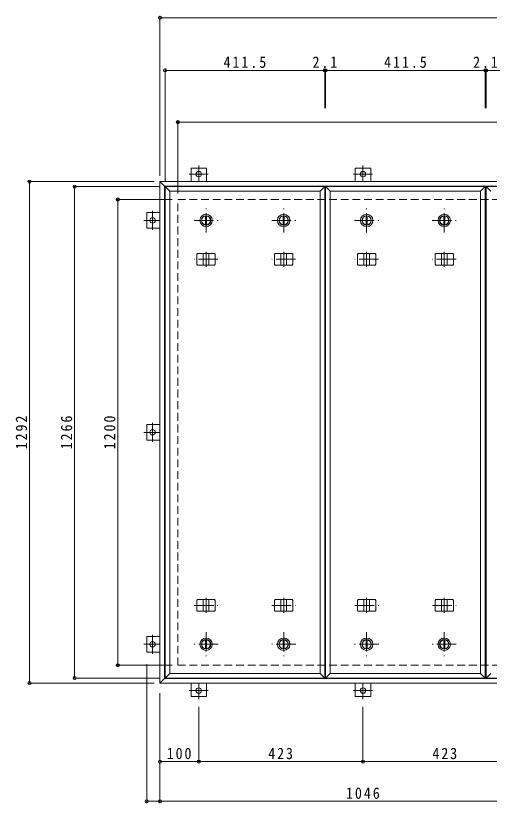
# Model space of a CAD drawing. Units: millimetres at full size, sheet at 1:10. Extents: x -2620 to 2671, y -1958 to 1823.
# Drawn here: x -2494 to -1275, y -237 to 1792 of the extents above; entities that cross this region are included whole.
import ezdxf

# ---------------------------------------------------------------- set-up
doc = ezdxf.new("R2010")
doc.units = ezdxf.units.MM
doc.header["$LTSCALE"] = 10
doc.header["$PDMODE"] = 32
doc.header["$PDSIZE"] = 8
doc.linetypes.add('CHAIN1', pattern=[8, 5, -1, 1, -1])
doc.linetypes.add('DASHED2', pattern=[3, 2, -1])
for name, color, linetype, lineweight in [('C-1', 2, 'DASHED2', 9), ('C-2', 3, 'Continuous', 9), ('C-3', 4, 'Continuous', 9), ('C-C', 2, 'Continuous', 9), ('C-E', 3, 'Continuous', 9), ('C-F', 7, 'Continuous', 9)]:
    doc.layers.add(name, color=color, linetype=linetype, lineweight=lineweight)
doc.styles.add('ＭＳ ゴシック', font='')
doc.styles.get('ＭＳ ゴシック').set_extended_font_data('MS Gothic')

msp = doc.modelspace()

# ---------------------------------------------------------------- linework, layer by layer
at = {"layer": 'C-1'}
for p, q in [((-2076.96, 118.84), (-2076.96, 1318.84)), ((-2076.96, 1318.84), (-76.96, 1318.84)), ((-76.96, 118.84), (-2076.96, 118.84))]:
    msp.add_line(p, q, dxfattribs=at)
at = {"layer": 'C-2'}
for p, q in [((-2109.96, 1351.84), (-2109.96, 85.84)), ((-2097.96, 1339.84), (-2097.96, 97.84)), ((-1710.46, 1339.84), (-1710.46, 97.84)), ((-1698.46, 1351.84), (-1698.46, 85.84)), ((-1696.33, 1351.84), (-1696.33, 85.84)), ((-1684.33, 1339.84), (-1684.33, 97.84)), ((-1296.83, 1339.84), (-1296.83, 97.84)), ((-1284.83, 1351.84), (-1284.83, 85.84)), ((-1282.71, 1351.84), (-1282.71, 85.84))]:
    msp.add_line(p, q, dxfattribs=at)
for points in [[(-2097.96, 1339.84), (-2109.96, 1351.84), (-1698.46, 1351.84)], [(-2097.96, 1339.84), (-1710.46, 1339.84), (-1698.46, 1351.84)], [(-1684.33, 1339.84), (-1696.33, 1351.84), (-1284.83, 1351.84)], [(-1684.33, 1339.84), (-1296.83, 1339.84), (-1284.83, 1351.84)], [(-1270.71, 1339.84), (-1282.71, 1351.84), (-871.21, 1351.84)], [(-2097.96, 97.84), (-2109.96, 85.84), (-1698.46, 85.84)], [(-2097.96, 97.84), (-1710.46, 97.84), (-1698.46, 85.84)], [(-1684.33, 97.84), (-1696.33, 85.84), (-1284.83, 85.84)], [(-1684.33, 97.84), (-1296.83, 97.84), (-1284.83, 85.84)], [(-1270.71, 97.84), (-1282.71, 85.84), (-871.21, 85.84)]]:
    msp.add_lwpolyline(points, dxfattribs=at)
at = {"layer": 'C-3', "color": 2}
for p, q in [((-2122.96, 1364.84), (-2110.96, 1352.84)), ((-2122.96, 72.84), (-2122.96, 1364.84)), ((-2122.96, 1364.84), (-30.96, 1364.84)), ((-2110.96, 84.84), (-2110.96, 1352.84)), ((-2110.96, 1352.84), (-42.96, 1352.84)), ((-2110.96, 84.84), (-2122.96, 72.84)), ((-42.96, 84.84), (-2110.96, 84.84)), ((-30.96, 72.84), (-2122.96, 72.84))]:
    msp.add_line(p, q, dxfattribs=at)
at = {"layer": 'C-3'}
for p, q in [((-2028.04, 1177.84), (-2026.31, 1179.84)), ((-2028.04, 1151.84), (-2028.04, 1177.84)), ((-2027.64, 1177.84), (-2028.04, 1177.84)), ((-2027.64, 1177.84), (-2025.91, 1179.84)), ((-2027.64, 1151.84), (-2027.64, 1177.84)), ((-1982.11, 1179.84), (-2026.31, 1179.84)), ((-2011.71, 1149.84), (-2011.71, 1179.84)), ((-1996.71, 1149.84), (-1996.71, 1179.84)), ((-1980.77, 1177.84), (-1982.51, 1179.84)), ((-1980.37, 1177.84), (-1982.11, 1179.84)), ((-1980.77, 1151.84), (-1980.77, 1177.84)), ((-1980.77, 1177.84), (-1980.37, 1177.84)), ((-1980.37, 1151.84), (-1980.37, 1177.84)), ((-1828.04, 1177.84), (-1826.31, 1179.84)), ((-1828.04, 1151.84), (-1828.04, 1177.84)), ((-1827.64, 1177.84), (-1828.04, 1177.84)), ((-1827.64, 1177.84), (-1825.91, 1179.84)), ((-1827.64, 1151.84), (-1827.64, 1177.84)), ((-1782.11, 1179.84), (-1826.31, 1179.84)), ((-1811.71, 1149.84), (-1811.71, 1179.84)), ((-1796.71, 1149.84), (-1796.71, 1179.84)), ((-1780.77, 1177.84), (-1782.51, 1179.84)), ((-1780.37, 1177.84), (-1782.11, 1179.84)), ((-1780.77, 1151.84), (-1780.77, 1177.84)), ((-1780.77, 1177.84), (-1780.37, 1177.84)), ((-1780.37, 1151.84), (-1780.37, 1177.84)), ((-1614.42, 1177.84), (-1612.69, 1179.84)), ((-1614.42, 1151.84), (-1614.42, 1177.84)), ((-1614.02, 1177.84), (-1614.42, 1177.84)), ((-1614.02, 1177.84), (-1612.29, 1179.84)), ((-1614.02, 1151.84), (-1614.02, 1177.84)), ((-1568.48, 1179.84), (-1612.69, 1179.84)), ((-1598.08, 1149.84), (-1598.08, 1179.84)), ((-1583.08, 1149.84), (-1583.08, 1179.84)), ((-1567.15, 1177.84), (-1568.88, 1179.84)), ((-1566.75, 1177.84), (-1568.48, 1179.84)), ((-1567.15, 1151.84), (-1567.15, 1177.84)), ((-1567.15, 1177.84), (-1566.75, 1177.84)), ((-1566.75, 1151.84), (-1566.75, 1177.84)), ((-1414.42, 1177.84), (-1412.69, 1179.84)), ((-1414.42, 1151.84), (-1414.42, 1177.84)), ((-1414.02, 1177.84), (-1414.42, 1177.84)), ((-1414.02, 1177.84), (-1412.29, 1179.84)), ((-1414.02, 1151.84), (-1414.02, 1177.84)), ((-1368.48, 1179.84), (-1412.69, 1179.84)), ((-1398.08, 1149.84), (-1398.08, 1179.84)), ((-1383.08, 1149.84), (-1383.08, 1179.84)), ((-1367.15, 1177.84), (-1368.88, 1179.84)), ((-1366.75, 1177.84), (-1368.48, 1179.84)), ((-1367.15, 1151.84), (-1367.15, 1177.84)), ((-1367.15, 1177.84), (-1366.75, 1177.84)), ((-1366.75, 1151.84), (-1366.75, 1177.84)), ((-2028.04, 1151.84), (-2026.31, 1149.84)), ((-2027.64, 1151.84), (-2028.04, 1151.84)), ((-2027.64, 1151.84), (-2025.91, 1149.84)), ((-2026.31, 1149.84), (-1982.11, 1149.84)), ((-1980.77, 1151.84), (-1982.51, 1149.84)), ((-1980.37, 1151.84), (-1982.11, 1149.84)), ((-1980.77, 1151.84), (-1980.37, 1151.84)), ((-1828.04, 1151.84), (-1826.31, 1149.84)), ((-1827.64, 1151.84), (-1828.04, 1151.84)), ((-1827.64, 1151.84), (-1825.91, 1149.84)), ((-1826.31, 1149.84), (-1782.11, 1149.84)), ((-1780.77, 1151.84), (-1782.51, 1149.84)), ((-1780.37, 1151.84), (-1782.11, 1149.84)), ((-1780.77, 1151.84), (-1780.37, 1151.84)), ((-1614.42, 1151.84), (-1612.69, 1149.84)), ((-1614.02, 1151.84), (-1614.42, 1151.84)), ((-1614.02, 1151.84), (-1612.29, 1149.84)), ((-1612.69, 1149.84), (-1568.48, 1149.84)), ((-1567.15, 1151.84), (-1568.88, 1149.84)), ((-1566.75, 1151.84), (-1568.48, 1149.84)), ((-1567.15, 1151.84), (-1566.75, 1151.84)), ((-1414.42, 1151.84), (-1412.69, 1149.84)), ((-1414.02, 1151.84), (-1414.42, 1151.84)), ((-1414.02, 1151.84), (-1412.29, 1149.84)), ((-1412.69, 1149.84), (-1368.48, 1149.84)), ((-1367.15, 1151.84), (-1368.88, 1149.84)), ((-1366.75, 1151.84), (-1368.48, 1149.84)), ((-1367.15, 1151.84), (-1366.75, 1151.84)), ((-2028.04, 285.84), (-2026.31, 287.84)), ((-2027.64, 285.84), (-2028.04, 285.84)), ((-2028.04, 285.84), (-2028.04, 259.84)), ((-2027.64, 285.84), (-2025.91, 287.84)), ((-2027.64, 285.84), (-2027.64, 259.84)), ((-1982.11, 287.84), (-2026.31, 287.84)), ((-2011.71, 287.84), (-2011.71, 257.84)), ((-1996.71, 287.84), (-1996.71, 257.84)), ((-1980.77, 285.84), (-1982.51, 287.84)), ((-1980.37, 285.84), (-1982.11, 287.84)), ((-1980.77, 285.84), (-1980.37, 285.84)), ((-1980.77, 285.84), (-1980.77, 259.84)), ((-1980.37, 285.84), (-1980.37, 259.84)), ((-1828.04, 285.84), (-1826.31, 287.84)), ((-1827.64, 285.84), (-1828.04, 285.84)), ((-1828.04, 285.84), (-1828.04, 259.84)), ((-1827.64, 285.84), (-1825.91, 287.84)), ((-1827.64, 285.84), (-1827.64, 259.84)), ((-1782.11, 287.84), (-1826.31, 287.84)), ((-1811.71, 287.84), (-1811.71, 257.84)), ((-1796.71, 287.84), (-1796.71, 257.84)), ((-1780.77, 285.84), (-1782.51, 287.84)), ((-1780.37, 285.84), (-1782.11, 287.84)), ((-1780.77, 285.84), (-1780.37, 285.84)), ((-1780.77, 285.84), (-1780.77, 259.84)), ((-1780.37, 285.84), (-1780.37, 259.84)), ((-1614.42, 285.84), (-1612.69, 287.84)), ((-1614.02, 285.84), (-1614.42, 285.84)), ((-1614.42, 285.84), (-1614.42, 259.84)), ((-1614.02, 285.84), (-1612.29, 287.84)), ((-1614.02, 285.84), (-1614.02, 259.84)), ((-1568.48, 287.84), (-1612.69, 287.84)), ((-1598.08, 287.84), (-1598.08, 257.84)), ((-1583.08, 287.84), (-1583.08, 257.84)), ((-1567.15, 285.84), (-1568.88, 287.84)), ((-1566.75, 285.84), (-1568.48, 287.84)), ((-1567.15, 285.84), (-1566.75, 285.84)), ((-1567.15, 285.84), (-1567.15, 259.84)), ((-1566.75, 285.84), (-1566.75, 259.84)), ((-1414.42, 285.84), (-1412.69, 287.84)), ((-1414.02, 285.84), (-1414.42, 285.84)), ((-1414.42, 285.84), (-1414.42, 259.84)), ((-1414.02, 285.84), (-1412.29, 287.84)), ((-1414.02, 285.84), (-1414.02, 259.84)), ((-1368.48, 287.84), (-1412.69, 287.84)), ((-1398.08, 287.84), (-1398.08, 257.84)), ((-1383.08, 287.84), (-1383.08, 257.84)), ((-1367.15, 285.84), (-1368.88, 287.84)), ((-1366.75, 285.84), (-1368.48, 287.84)), ((-1367.15, 285.84), (-1366.75, 285.84)), ((-1367.15, 285.84), (-1367.15, 259.84)), ((-1366.75, 285.84), (-1366.75, 259.84)), ((-2027.64, 259.84), (-2028.04, 259.84)), ((-2028.04, 259.84), (-2026.31, 257.84)), ((-2027.64, 259.84), (-2025.91, 257.84)), ((-2026.31, 257.84), (-1982.11, 257.84)), ((-1980.77, 259.84), (-1982.51, 257.84)), ((-1980.37, 259.84), (-1982.11, 257.84)), ((-1980.77, 259.84), (-1980.37, 259.84)), ((-1827.64, 259.84), (-1828.04, 259.84)), ((-1828.04, 259.84), (-1826.31, 257.84)), ((-1827.64, 259.84), (-1825.91, 257.84)), ((-1826.31, 257.84), (-1782.11, 257.84)), ((-1780.77, 259.84), (-1782.51, 257.84)), ((-1780.37, 259.84), (-1782.11, 257.84)), ((-1780.77, 259.84), (-1780.37, 259.84)), ((-1614.02, 259.84), (-1614.42, 259.84)), ((-1614.42, 259.84), (-1612.69, 257.84)), ((-1614.02, 259.84), (-1612.29, 257.84)), ((-1612.69, 257.84), (-1568.48, 257.84)), ((-1567.15, 259.84), (-1568.88, 257.84)), ((-1566.75, 259.84), (-1568.48, 257.84)), ((-1567.15, 259.84), (-1566.75, 259.84)), ((-1414.02, 259.84), (-1414.42, 259.84)), ((-1414.42, 259.84), (-1412.69, 257.84)), ((-1414.02, 259.84), (-1412.29, 257.84)), ((-1412.69, 257.84), (-1368.48, 257.84)), ((-1367.15, 259.84), (-1368.88, 257.84)), ((-1366.75, 259.84), (-1368.48, 257.84)), ((-1367.15, 259.84), (-1366.75, 259.84))]:
    msp.add_line(p, q, dxfattribs=at)
at = {"layer": 'C-3', "linetype": 'CHAIN1'}
for p, q in [((-2004.21, 1145.39), (-2004.21, 1184.3)), ((-1804.21, 1145.39), (-1804.21, 1184.3)), ((-1590.58, 1145.39), (-1590.58, 1184.3)), ((-1390.58, 1145.39), (-1390.58, 1184.3)), ((-1973.82, 1164.84), (-2034.59, 1164.84)), ((-1773.82, 1164.84), (-1834.59, 1164.84)), ((-1560.2, 1164.84), (-1620.97, 1164.84)), ((-1360.2, 1164.84), (-1420.97, 1164.84)), ((-2004.21, 292.3), (-2004.21, 253.39)), ((-1804.21, 292.3), (-1804.21, 253.39)), ((-1590.58, 292.3), (-1590.58, 253.39)), ((-1390.58, 292.3), (-1390.58, 253.39)), ((-2034.59, 272.84), (-1973.83, 272.84)), ((-1834.59, 272.84), (-1773.82, 272.84)), ((-1620.97, 272.84), (-1560.2, 272.84)), ((-1420.97, 272.84), (-1360.2, 272.84))]:
    msp.add_line(p, q, dxfattribs=at)
at = {"layer": 'C-C', "linetype": 'CHAIN1'}
for p, q in [((-2004.21, 1233.84), (-2004.21, 1295.84)), ((-1804.21, 1233.84), (-1804.21, 1295.84)), ((-1590.58, 1233.84), (-1590.58, 1295.84)), ((-1390.58, 1233.84), (-1390.58, 1295.84)), ((-2035.21, 1264.84), (-1973.21, 1264.84)), ((-1835.21, 1264.84), (-1773.21, 1264.84)), ((-1621.58, 1264.84), (-1559.58, 1264.84)), ((-1421.58, 1264.84), (-1359.58, 1264.84)), ((-2004.21, 203.84), (-2004.21, 141.84)), ((-1804.21, 203.84), (-1804.21, 141.84)), ((-1590.58, 203.84), (-1590.58, 141.84)), ((-1390.58, 203.84), (-1390.58, 141.84)), ((-1973.21, 172.84), (-2035.21, 172.84)), ((-1773.21, 172.84), (-1835.21, 172.84)), ((-1559.58, 172.84), (-1621.58, 172.84)), ((-1359.58, 172.84), (-1421.58, 172.84))]:
    msp.add_line(p, q, dxfattribs=at)
at = {"layer": 'C-C'}
for p, q in [((-2005.71, 1276.24), (-2005.71, 1253.44)), ((-2002.71, 1276.24), (-2002.71, 1253.44)), ((-1805.71, 1276.24), (-1805.71, 1253.44)), ((-1802.71, 1276.24), (-1802.71, 1253.44)), ((-1592.08, 1276.24), (-1592.08, 1253.44)), ((-1589.08, 1276.24), (-1589.08, 1253.44)), ((-1392.08, 1276.24), (-1392.08, 1253.44)), ((-1389.08, 1276.24), (-1389.08, 1253.44)), ((-2005.71, 161.44), (-2005.71, 184.25)), ((-2002.71, 161.44), (-2002.71, 184.25)), ((-1805.71, 161.44), (-1805.71, 184.25)), ((-1802.71, 161.44), (-1802.71, 184.25)), ((-1592.08, 161.44), (-1592.08, 184.25)), ((-1589.08, 161.44), (-1589.08, 184.25)), ((-1392.08, 161.44), (-1392.08, 184.25)), ((-1389.08, 161.44), (-1389.08, 184.25))]:
    msp.add_line(p, q, dxfattribs=at)
for centre, radius in [((-2004.21, 1264.84), 16), ((-1804.21, 1264.84), 16), ((-1590.58, 1264.84), 16), ((-1390.58, 1264.84), 16), ((-2004.21, 1264.84), 12), ((-2004.21, 1264.84), 11.5), ((-1804.21, 1264.84), 12), ((-1804.21, 1264.84), 11.5), ((-1590.58, 1264.84), 12), ((-1590.58, 1264.84), 11.5), ((-1390.58, 1264.84), 12), ((-1390.58, 1264.84), 11.5), ((-2004.21, 172.84), 16), ((-2004.21, 172.84), 12), ((-2004.21, 172.84), 11.5), ((-1804.21, 172.84), 16), ((-1804.21, 172.84), 12), ((-1804.21, 172.84), 11.5), ((-1590.58, 172.84), 16), ((-1590.58, 172.84), 12), ((-1590.58, 172.84), 11.5), ((-1390.58, 172.84), 16), ((-1390.58, 172.84), 12), ((-1390.58, 172.84), 11.5)]:
    msp.add_circle(centre, radius, dxfattribs=at)
at = {"layer": 'C-E', "linetype": 'CHAIN1'}
for p, q in [((-2022.96, 1406.02), (-2022.96, 1364.84)), ((-1599.96, 1406.02), (-1599.96, 1364.84)), ((-1998.58, 1384.04), (-2047.34, 1384.04)), ((-1624.34, 1384.04), (-1575.58, 1384.04)), ((-2142.16, 1289.22), (-2142.16, 1240.47)), ((-2164.13, 1264.84), (-2122.96, 1264.84)), ((-2142.16, 743.22), (-2142.16, 694.47)), ((-2164.13, 718.84), (-2122.96, 718.84)), ((-2142.16, 197.22), (-2142.16, 148.47)), ((-2164.13, 172.84), (-2122.96, 172.84)), ((-2022.96, 31.67), (-2022.96, 72.84)), ((-1599.96, 31.67), (-1599.96, 72.84)), ((-2047.34, 53.64), (-1998.58, 53.64)), ((-1624.34, 53.64), (-1575.58, 53.64))]:
    msp.add_line(p, q, dxfattribs=at)
at = {"layer": 'C-E'}
for p, q in [((-2042.96, 1399.04), (-2002.96, 1399.04)), ((-2042.96, 1399.04), (-2042.96, 1364.84)), ((-2002.96, 1399.04), (-2002.96, 1364.84)), ((-1579.96, 1399.04), (-1619.96, 1399.04)), ((-1619.96, 1399.04), (-1619.96, 1364.84)), ((-1579.96, 1399.04), (-1579.96, 1364.84)), ((-2157.16, 1244.84), (-2157.16, 1284.84)), ((-2157.16, 1284.84), (-2122.96, 1284.84)), ((-2157.16, 1244.84), (-2122.96, 1244.84)), ((-2157.16, 698.84), (-2157.16, 738.84)), ((-2157.16, 738.84), (-2122.96, 738.84)), ((-2157.16, 698.84), (-2122.96, 698.84)), ((-2157.16, 152.84), (-2157.16, 192.84)), ((-2157.16, 192.84), (-2122.96, 192.84)), ((-2157.16, 152.84), (-2122.96, 152.84)), ((-2042.96, 38.64), (-2042.96, 72.84)), ((-2002.96, 38.64), (-2002.96, 72.84)), ((-1619.96, 38.64), (-1619.96, 72.84)), ((-1579.96, 38.64), (-1579.96, 72.84)), ((-2002.96, 38.64), (-2042.96, 38.64)), ((-1579.96, 38.64), (-1619.96, 38.64))]:
    msp.add_line(p, q, dxfattribs=at)
for centre in [(-2022.96, 1384.04), (-1599.96, 1384.04), (-2142.16, 1264.84), (-2142.16, 718.84), (-2142.16, 172.84), (-2022.96, 53.64), (-1599.96, 53.64)]:
    msp.add_circle(centre, 7, dxfattribs=at)
at = {"layer": 'C-F'}
for p, q in [((-2122.96, 1379.84), (-2122.96, 1792.14)), ((-2122.96, 1787.14), (-30.96, 1787.14)), ((-2109.96, 1366.84), (-2109.96, 1656.51)), ((-2109.96, 1651.51), (-1698.46, 1651.51)), ((-1698.46, 1654.51), (-1698.46, 1553.94)), ((-1698.46, 1651.51), (-1696.33, 1651.51)), ((-1696.33, 1654.51), (-1696.33, 1553.94)), ((-1696.33, 1651.51), (-1284.83, 1651.51)), ((-1284.83, 1654.51), (-1284.83, 1553.94)), ((-1284.83, 1651.51), (-1282.71, 1651.51)), ((-1282.71, 1654.51), (-1282.71, 1553.94)), ((-1282.71, 1651.51), (-871.21, 1651.51)), ((-2076.96, 1333.84), (-2076.96, 1522.95)), ((-2076.96, 1517.95), (-76.96, 1517.95)), ((-2137.96, 1364.84), (-2464.01, 1364.84)), ((-2459.01, 72.84), (-2459.01, 1364.84)), ((-2124.96, 1351.84), (-2347.75, 1351.84)), ((-2342.75, 85.84), (-2342.75, 1351.84)), ((-2091.96, 1318.84), (-2236.65, 1318.84)), ((-2231.65, 118.84), (-2231.65, 1318.84)), ((-2091.96, 118.84), (-2236.65, 118.84)), ((-2157.16, -236.78), (-2157.16, 121.63)), ((-2124.96, 85.84), (-2347.75, 85.84)), ((-2137.96, 72.84), (-2464.01, 72.84)), ((-2122.96, 46.63), (-2122.96, -236.78)), ((-2022.96, -132.51), (-2022.96, 11.67)), ((-1599.96, -132.51), (-1599.96, 11.67)), ((-2122.96, -129.51), (-2022.96, -129.51)), ((-2022.96, -129.51), (-1599.96, -129.51)), ((-1599.96, -129.51), (-1176.96, -129.51)), ((-2157.16, -231.78), (-2122.96, -231.78)), ((-2122.96, -231.78), (-1076.96, -231.78))]:
    msp.add_line(p, q, dxfattribs=at)
for p in [(-2122.96, 1787.14), (-2109.96, 1651.51), (-1698.46, 1651.51), (-1696.33, 1651.51), (-1284.83, 1651.51), (-1282.71, 1651.51), (-2076.96, 1517.95), (-2459.01, 1364.84), (-2342.75, 1351.84), (-2231.65, 1318.84), (-2231.65, 118.84), (-2342.75, 85.84), (-2459.01, 72.84), (-2122.96, -129.51), (-2022.96, -129.51), (-1599.96, -129.51), (-2157.16, -231.78), (-2122.96, -231.78)]:
    msp.add_point(p, dxfattribs=at)

# ---------------------------------------------------------------- texts
at = {"layer": 'C-F', "color": 2, "char_height": 29.33, "attachment_point": 7, "style": 'ＭＳ ゴシック'}
for s, insert in [('\\T1.28;\\W0.9;411.5', (-1959.21, 1657.51)), ('\\T1.27;\\W0.9;2.1', (-1729.9, 1657.51)), ('\\T1.28;\\W0.9;411.5', (-1545.58, 1657.51)), ('\\T1.27;\\W0.9;2.1', (-1316.27, 1657.51)), ('\\T1.27;\\W0.9;100', (-2105.46, -123.51)), ('\\T1.27;\\W0.9;423', (-1843.96, -123.51)), ('\\T1.27;\\W0.9;423', (-1420.96, -123.51)), ('\\T1.28;\\W0.9;1046', (-1643.71, -225.78))]:
    msp.add_mtext(s, dxfattribs=dict(at, insert=insert))
at = {"layer": 'C-F', "color": 2, "char_height": 29.33, "attachment_point": 7, "rotation": 90, "style": 'ＭＳ ゴシック'}
for s, insert in [('\\T1.28;\\W0.9;1292', (-2465.01, 675.09)), ('\\T1.28;\\W0.9;1266', (-2348.75, 675.09)), ('\\T1.28;\\W0.9;1200', (-2237.65, 675.09))]:
    msp.add_mtext(s, dxfattribs=dict(at, insert=insert))

doc.saveas('drawing.dxf')
